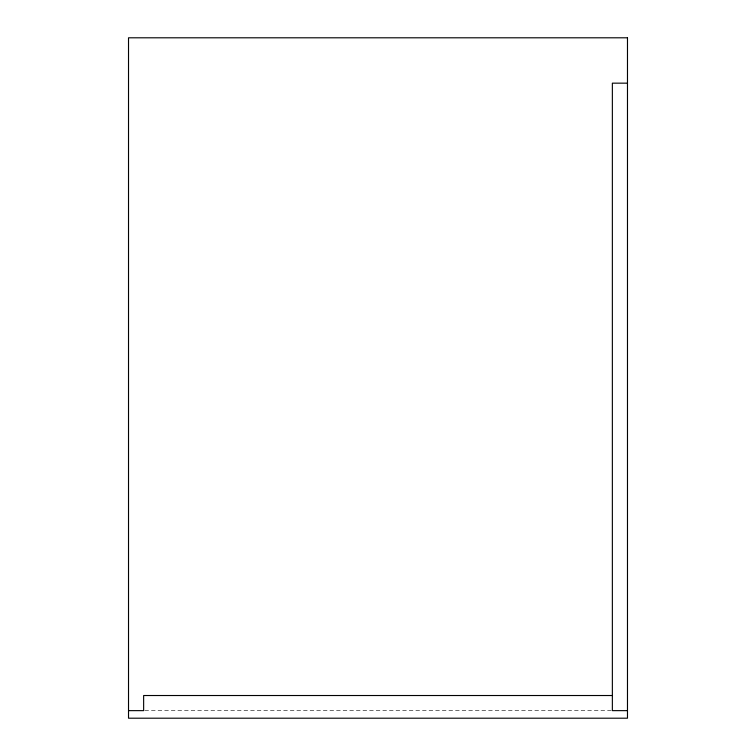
<?xml version="1.0" encoding="UTF-8"?>
<svg xmlns="http://www.w3.org/2000/svg" width="756" height="756" viewBox="0 0 756 756"><rect width="100%" height="100%" fill="white"/><g stroke="black" fill="none" stroke-linecap="round" stroke-linejoin="round"><path stroke-width="0.57" stroke-dasharray="3.78 2.83" d="M144.821 710.64L611.179 710.64"/><path stroke-width="1.13" d="M627.48 83.16L612.36 83.16L612.36 710.64L627.48 710.64M612.36 695.52L143.64 695.52L143.64 710.64L128.52 710.64M627.48 37.8L128.52 37.8L128.52 718.2L627.48 718.2L627.48 37.8"/></g></svg>
